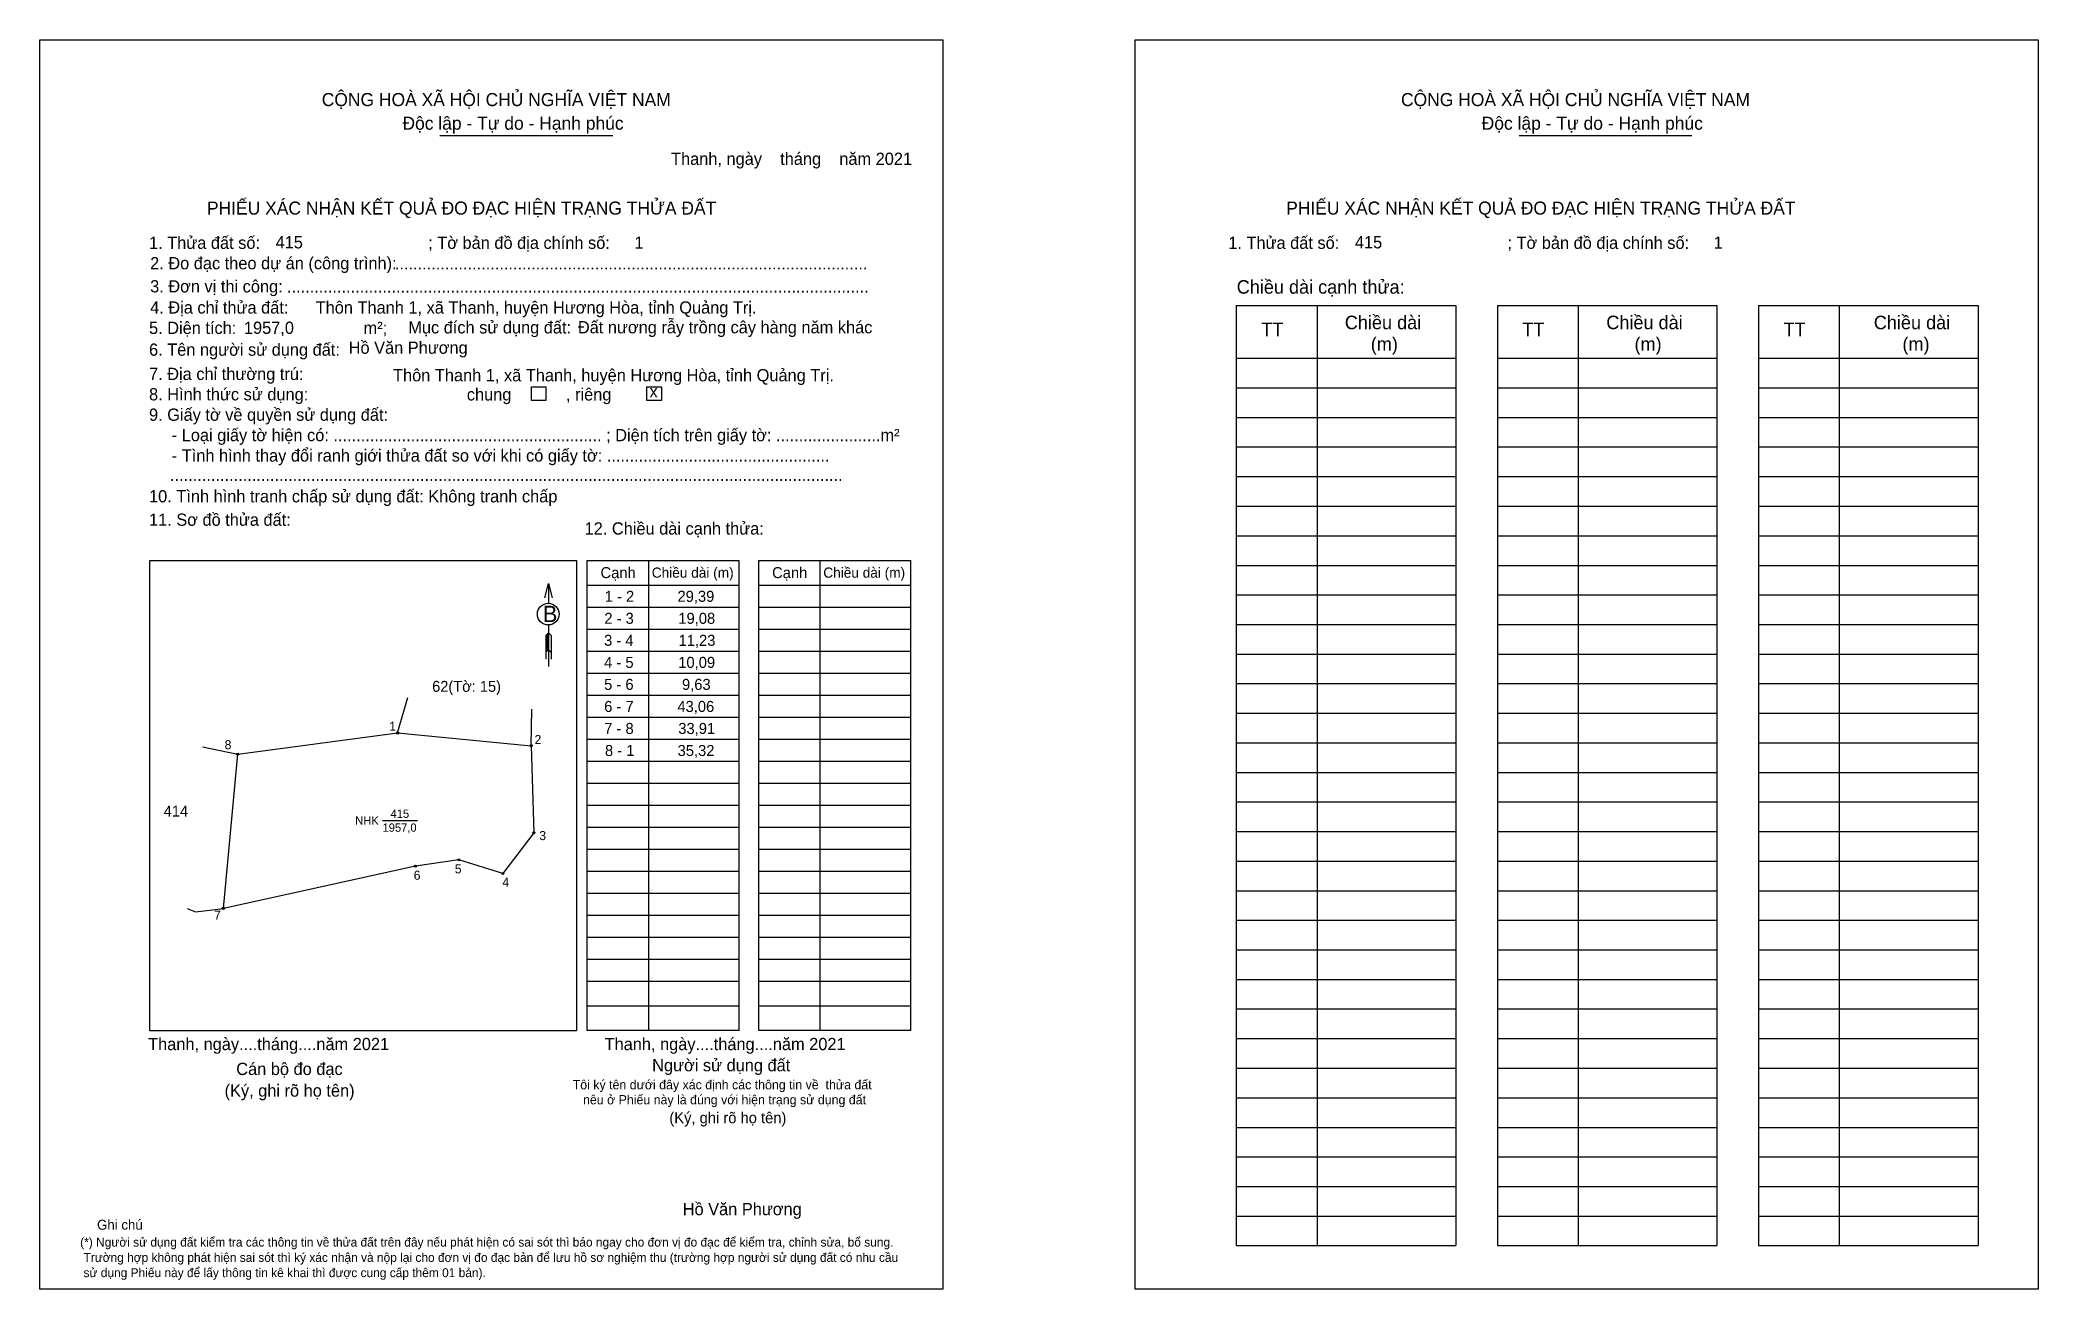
# Model space of a CAD drawing. Extents: x 543935 to 544373, y 1822427 to 1822700.
import ezdxf

# ---------------------------------------------------------------- set-up
doc = ezdxf.new("R2010")
doc.units = 0
for name, color, linetype in [('CanhThua', 7, 'Continuous'), ('kqddKhungInTrang1', 7, 'Continuous'), ('kqddKhungInTrang2', 7, 'Continuous'), ('kqddNoiDung', 7, 'Continuous'), ('kqddTemplate', 7, 'Continuous'), ('MocDinhThua', 7, 'Continuous'), ('NhanDiaChinhThua', 7, 'Continuous'), ('NhanTuCan', 7, 'Continuous'), ('RauThua', 7, 'Continuous'), ('SoHieuDinhThua', 7, 'Continuous')]:
    doc.layers.add(name, color=color, linetype=linetype)

msp = doc.modelspace()

# ---------------------------------------------------------------- linework, layer by layer
at = {"layer": 'CanhThua'}
for p, q in [((543978.78, 1822543.68), (544013.8, 1822548.32)), ((544013.8, 1822548.32), (544043.05, 1822545.54)), ((543975.63, 1822509.91), (543978.78, 1822543.68)), ((544043.05, 1822545.54), (544043.66, 1822526.47)), ((544043.66, 1822526.47), (544036.85, 1822517.54)), ((544017.69, 1822519.14), (543975.63, 1822509.91)), ((544027.21, 1822520.55), (544017.69, 1822519.14)), ((544036.85, 1822517.54), (544027.21, 1822520.55))]:
    msp.add_line(p, q, dxfattribs=at)
at = {"layer": 'kqddKhungInTrang1'}
msp.add_lwpolyline([(543935.44, 1822700.1), (544133.23, 1822700.1), (544133.23, 1822426.54), (543935.44, 1822426.54)], close=True, dxfattribs=at)
at = {"layer": 'kqddKhungInTrang2'}
msp.add_lwpolyline([(544175.42, 1822700.1), (544373.21, 1822700.1), (544373.21, 1822426.54), (544175.42, 1822426.54)], close=True, dxfattribs=at)
at = {"layer": 'kqddTemplate'}
for p, q in [((544023.05, 1822679.17), (544060.93, 1822679.17)), ((544259.5, 1822679.17), (544297.38, 1822679.17)), ((544197.56, 1822641.98), (544245.65, 1822641.98)), ((544197.56, 1822641.98), (544197.56, 1822436.04)), ((544215.26, 1822641.98), (544215.26, 1822436.04)), ((544245.65, 1822641.98), (544245.65, 1822436.04)), ((544254.77, 1822641.98), (544254.77, 1822436.04)), ((544254.77, 1822641.98), (544302.86, 1822641.98)), ((544272.46, 1822641.98), (544272.46, 1822436.04)), ((544302.86, 1822641.98), (544302.86, 1822436.04)), ((544311.97, 1822641.98), (544311.97, 1822436.04)), ((544311.97, 1822641.98), (544360.06, 1822641.98)), ((544329.67, 1822641.98), (544329.67, 1822436.04)), ((544360.06, 1822641.98), (544360.06, 1822436.04)), ((544197.56, 1822630.39), (544245.65, 1822630.39)), ((544254.77, 1822630.39), (544302.86, 1822630.39)), ((544311.97, 1822630.39), (544360.06, 1822630.39)), ((544197.56, 1822623.91), (544245.65, 1822623.91)), ((544254.77, 1822623.91), (544302.86, 1822623.91)), ((544311.97, 1822623.91), (544360.06, 1822623.91)), ((544197.56, 1822617.44), (544245.65, 1822617.44)), ((544254.77, 1822617.44), (544302.86, 1822617.44)), ((544311.97, 1822617.44), (544360.06, 1822617.44)), ((544197.56, 1822610.96), (544245.65, 1822610.96)), ((544254.77, 1822610.96), (544302.86, 1822610.96)), ((544311.97, 1822610.96), (544360.06, 1822610.96)), ((544197.56, 1822604.48), (544245.65, 1822604.48)), ((544254.77, 1822604.48), (544302.86, 1822604.48)), ((544311.97, 1822604.48), (544360.06, 1822604.48)), ((544197.56, 1822598), (544245.65, 1822598)), ((544254.77, 1822598), (544302.86, 1822598)), ((544311.97, 1822598), (544360.06, 1822598)), ((544197.56, 1822591.52), (544245.65, 1822591.52)), ((544254.77, 1822591.52), (544302.86, 1822591.52)), ((544311.97, 1822591.52), (544360.06, 1822591.52)), ((544055.33, 1822586.1), (544088.65, 1822586.1)), ((544055.33, 1822483.16), (544055.33, 1822586.1)), ((544068.74, 1822586.1), (544068.74, 1822483.16)), ((544088.65, 1822483.16), (544088.65, 1822586.1)), ((544092.92, 1822586.1), (544126.24, 1822586.1)), ((544092.92, 1822483.16), (544092.92, 1822586.1)), ((544106.32, 1822586.1), (544106.32, 1822483.16)), ((544126.24, 1822483.16), (544126.24, 1822586.1)), ((544197.56, 1822585.04), (544245.65, 1822585.04)), ((544254.77, 1822585.04), (544302.86, 1822585.04)), ((544311.97, 1822585.04), (544360.06, 1822585.04)), ((544046.85, 1822581.04), (544046.85, 1822576.72)), ((544055.33, 1822580.72), (544088.65, 1822580.72)), ((544092.92, 1822580.72), (544126.24, 1822580.72)), ((544197.56, 1822578.57), (544245.65, 1822578.57)), ((544254.77, 1822578.57), (544302.86, 1822578.57)), ((544311.97, 1822578.56), (544360.06, 1822578.56)), ((544055.33, 1822575.89), (544088.65, 1822575.89)), ((544092.92, 1822575.89), (544126.24, 1822575.89)), ((544046.86, 1822570.23), (544046.31, 1822569.7)), ((544046.86, 1822569.98), (544046.31, 1822569.45)), ((544046.86, 1822569.74), (544046.31, 1822569.21)), ((544046.31, 1822569.7), (544046.31, 1822564.49)), ((544046.87, 1822569.49), (544046.31, 1822568.96)), ((544046.87, 1822569.24), (544046.31, 1822568.71)), ((544046.87, 1822569), (544046.31, 1822568.47)), ((544046.87, 1822568.75), (544046.31, 1822568.22)), ((544046.86, 1822571.98), (544046.88, 1822562.88)), ((544046.86, 1822570.23), (544047.43, 1822569.7)), ((544047.43, 1822569.7), (544047.43, 1822564.49)), ((544055.33, 1822571.07), (544088.65, 1822571.07)), ((544092.92, 1822571.07), (544126.24, 1822571.07)), ((544197.56, 1822572.09), (544245.65, 1822572.09)), ((544254.77, 1822572.09), (544302.86, 1822572.09)), ((544311.97, 1822572.09), (544360.06, 1822572.09)), ((544046.87, 1822568.51), (544046.31, 1822567.97)), ((544046.87, 1822568.26), (544046.31, 1822567.73)), ((544046.87, 1822568.01), (544046.31, 1822567.48)), ((544046.87, 1822567.77), (544046.31, 1822567.23)), ((544046.87, 1822567.52), (544046.31, 1822566.99)), ((544046.87, 1822567.27), (544046.31, 1822566.74)), ((544046.87, 1822567.03), (544046.31, 1822566.49)), ((544046.87, 1822566.78), (544046.31, 1822566.25)), ((544046.87, 1822566.53), (544046.31, 1822566)), ((544046.87, 1822566.53), (544047.43, 1822566)), ((544055.33, 1822566.24), (544088.65, 1822566.24)), ((544092.92, 1822566.24), (544126.24, 1822566.24)), ((544197.56, 1822565.61), (544245.65, 1822565.61)), ((544254.77, 1822565.61), (544302.86, 1822565.61)), ((544311.97, 1822565.61), (544360.06, 1822565.61)), ((544055.33, 1822561.42), (544088.65, 1822561.42)), ((544092.92, 1822561.42), (544126.24, 1822561.42)), ((544055.33, 1822556.59), (544088.65, 1822556.59)), ((544092.92, 1822556.59), (544126.24, 1822556.59)), ((544197.56, 1822559.13), (544245.65, 1822559.13)), ((544254.77, 1822559.13), (544302.86, 1822559.13)), ((544311.97, 1822559.13), (544360.06, 1822559.13)), ((544055.33, 1822551.77), (544088.65, 1822551.77)), ((544092.92, 1822551.77), (544126.24, 1822551.77)), ((544197.56, 1822552.65), (544245.65, 1822552.65)), ((544254.77, 1822552.65), (544302.86, 1822552.65)), ((544311.97, 1822552.65), (544360.06, 1822552.65)), ((544055.33, 1822546.94), (544088.65, 1822546.94)), ((544092.92, 1822546.94), (544126.24, 1822546.94)), ((544197.56, 1822546.17), (544245.65, 1822546.17)), ((544254.77, 1822546.17), (544302.86, 1822546.17)), ((544311.97, 1822546.17), (544360.06, 1822546.17)), ((544055.33, 1822542.12), (544088.65, 1822542.12)), ((544092.92, 1822542.12), (544126.24, 1822542.12)), ((544197.56, 1822539.69), (544245.65, 1822539.69)), ((544254.77, 1822539.69), (544302.86, 1822539.69)), ((544311.97, 1822539.69), (544360.06, 1822539.69)), ((544055.33, 1822537.3), (544088.65, 1822537.3)), ((544092.92, 1822537.3), (544126.24, 1822537.3)), ((544088.65, 1822532.47), (544055.33, 1822532.47)), ((544126.24, 1822532.47), (544092.92, 1822532.47)), ((544197.56, 1822533.22), (544245.65, 1822533.22)), ((544254.77, 1822533.22), (544302.86, 1822533.22)), ((544311.97, 1822533.22), (544360.06, 1822533.22)), ((544088.65, 1822527.65), (544055.33, 1822527.65)), ((544126.24, 1822527.65), (544092.92, 1822527.65)), ((544197.56, 1822526.74), (544245.65, 1822526.74)), ((544254.77, 1822526.74), (544302.86, 1822526.74)), ((544311.97, 1822526.74), (544360.06, 1822526.74)), ((544088.65, 1822522.82), (544055.33, 1822522.82)), ((544126.24, 1822522.82), (544092.92, 1822522.82)), ((544088.65, 1822518), (544055.33, 1822518)), ((544126.24, 1822518), (544092.92, 1822518)), ((544197.56, 1822520.26), (544245.65, 1822520.26)), ((544254.77, 1822520.26), (544302.86, 1822520.26)), ((544311.97, 1822520.26), (544360.06, 1822520.26)), ((544088.65, 1822513.17), (544055.33, 1822513.17)), ((544126.24, 1822513.17), (544092.92, 1822513.17)), ((544197.56, 1822513.78), (544245.65, 1822513.78)), ((544254.77, 1822513.78), (544302.86, 1822513.78)), ((544311.97, 1822513.78), (544360.06, 1822513.78)), ((544088.65, 1822508.35), (544055.33, 1822508.35)), ((544126.24, 1822508.35), (544092.92, 1822508.35)), ((544088.65, 1822503.53), (544055.33, 1822503.53)), ((544126.24, 1822503.53), (544092.92, 1822503.53)), ((544197.56, 1822507.3), (544245.65, 1822507.3)), ((544254.77, 1822507.3), (544302.86, 1822507.3)), ((544311.97, 1822507.3), (544360.06, 1822507.3)), ((544197.56, 1822500.82), (544245.65, 1822500.82)), ((544254.77, 1822500.82), (544302.86, 1822500.82)), ((544311.97, 1822500.82), (544360.06, 1822500.82)), ((544088.65, 1822498.7), (544055.33, 1822498.7)), ((544126.24, 1822498.7), (544092.92, 1822498.7)), ((544197.56, 1822494.35), (544245.65, 1822494.35)), ((544254.77, 1822494.35), (544302.86, 1822494.35)), ((544311.97, 1822494.34), (544360.06, 1822494.34)), ((544088.65, 1822493.88), (544055.33, 1822493.88)), ((544126.24, 1822493.88), (544092.92, 1822493.88)), ((544088.65, 1822488.52), (544055.33, 1822488.52)), ((544126.24, 1822488.52), (544092.92, 1822488.52)), ((544197.56, 1822487.87), (544245.65, 1822487.87)), ((544254.77, 1822487.87), (544302.86, 1822487.87)), ((544311.97, 1822487.87), (544360.06, 1822487.87)), ((544088.65, 1822483.16), (544055.33, 1822483.16)), ((544126.24, 1822483.16), (544092.92, 1822483.16)), ((544197.56, 1822481.39), (544245.65, 1822481.39)), ((544254.77, 1822481.39), (544302.86, 1822481.39)), ((544311.97, 1822481.39), (544360.06, 1822481.39)), ((544197.56, 1822474.91), (544245.65, 1822474.91)), ((544254.77, 1822474.91), (544302.86, 1822474.91)), ((544311.97, 1822474.91), (544360.06, 1822474.91)), ((544197.56, 1822468.43), (544245.65, 1822468.43)), ((544254.77, 1822468.43), (544302.86, 1822468.43)), ((544311.97, 1822468.43), (544360.06, 1822468.43)), ((544197.56, 1822461.95), (544245.65, 1822461.95)), ((544254.77, 1822461.95), (544302.86, 1822461.95)), ((544311.97, 1822461.95), (544360.06, 1822461.95)), ((544197.56, 1822455.47), (544245.65, 1822455.47)), ((544254.77, 1822455.47), (544302.86, 1822455.47)), ((544311.97, 1822455.47), (544360.06, 1822455.47)), ((544197.56, 1822449), (544245.65, 1822449)), ((544254.77, 1822449), (544302.86, 1822449)), ((544311.97, 1822449), (544360.06, 1822449)), ((544197.56, 1822442.52), (544245.65, 1822442.52)), ((544254.77, 1822442.52), (544302.86, 1822442.52)), ((544311.97, 1822442.52), (544360.06, 1822442.52)), ((544197.56, 1822436.04), (544245.65, 1822436.04)), ((544254.77, 1822436.04), (544302.86, 1822436.04)), ((544311.97, 1822436.04), (544360.06, 1822436.04))]:
    msp.add_line(p, q, dxfattribs=at)
for points in [[(544043.1, 1822624.13), (544046.31, 1822624.13), (544046.31, 1822621.13), (544043.1, 1822621.13)], [(544068.41, 1822624.13), (544071.62, 1822624.13), (544071.62, 1822621.13), (544068.41, 1822621.13)], [(543959.51, 1822586.1), (544052.96, 1822586.1), (544052.96, 1822483.06), (543959.51, 1822483.06)]]:
    msp.add_lwpolyline(points, close=True, dxfattribs=at)
msp.add_lwpolyline([(544046.07, 1822577.91), (544046.85, 1822581.04), (544047.63, 1822577.92)], dxfattribs=at)
msp.add_circle((544046.8, 1822574.35), 2.37, dxfattribs=at)
at = {"layer": 'MocDinhThua'}
for centre in [(544013.8, 1822548.32), (543978.78, 1822543.68), (544043.05, 1822545.54), (544043.66, 1822526.47), (544027.21, 1822520.55), (544017.69, 1822519.14), (544036.85, 1822517.54), (543975.63, 1822509.91)]:
    msp.add_circle(centre, 0.239, dxfattribs=at)
at = {"layer": 'NhanDiaChinhThua'}
msp.add_line((544010.5, 1822529.12), (544018.17, 1822529.12), dxfattribs=at)
at = {"layer": 'RauThua'}
for p, q in [((544013.8, 1822548.32), (544016.05, 1822556.12)), ((544043.05, 1822545.54), (544043.19, 1822553.53)), ((543971.02, 1822545.31), (543978.78, 1822543.68)), ((543967.69, 1822509.86), (543969.54, 1822509.13)), ((543969.54, 1822509.13), (543975.63, 1822509.91))]:
    msp.add_line(p, q, dxfattribs=at)

# ---------------------------------------------------------------- texts
at = {"layer": 'kqddNoiDung'}
for s, height, p in [('Thanh, ngày    tháng    năm 2021  ', 2.6802, (544073.71, 1822672.75)), ('415', 2.68, (543987.07, 1822654.46)), ('1', 2.68, (544065.68, 1822654.38)), ('415', 2.68, (544223.53, 1822654.46)), ('1', 2.68, (544302.13, 1822654.38)), ('........................................................................................................', 2.6802, (544013.19, 1822649.84)), ('................................................................................................................................', 2.6802, (543989.56, 1822644.76)), ('Đất nương rẫy trồng cây hàng năm khác', 2.6802, (544053.3, 1822635.85)), ('1957,0', 2.68, (543980.13, 1822635.74)), ('Hồ Văn Phương', 2.6802, (544003.08, 1822631.38)), ('Thôn Thanh 1, xã Thanh, huyện Hương Hòa, tỉnh Quảng Trị.', 2.6802, (544012.8, 1822625.34)), ('x', 2.68, (544069, 1822621.83)), ('1 - 2', 2.412, (544059.18, 1822577.05)), ('29,39', 2.412, (544075.12, 1822577.05)), ('2 - 3', 2.412, (544059.09, 1822572.23)), ('19,08', 2.412, (544075.31, 1822572.23)), ('3 - 4', 2.412, (544059.04, 1822567.41)), ('11,23', 2.412, (544075.36, 1822567.41)), ('4 - 5', 2.412, (544059.05, 1822562.58)), ('10,09', 2.412, (544075.29, 1822562.58)), ('5 - 6', 2.412, (544059.05, 1822557.76)), ('9,63', 2.412, (544076.11, 1822557.76)), ('6 - 7', 2.412, (544059.06, 1822552.93)), ('43,06', 2.412, (544075.1, 1822552.93)), ('7 - 8', 2.412, (544059.07, 1822548.11)), ('33,91', 2.412, (544075.3, 1822548.11)), ('8 - 1', 2.412, (544059.23, 1822543.28)), ('35,32', 2.412, (544075.15, 1822543.28)), ('Thanh, ngày....tháng....năm 2021', 2.6802, (543959.14, 1822478.86)), ('Thanh, ngày....tháng....năm 2021', 2.6802, (544059.15, 1822478.86)), ('Hồ Văn Phương', 2.6802, (544076.27, 1822442.71))]:
    msp.add_text(s, height=height, dxfattribs=at).set_placement(p)
at = {"layer": 'kqddTemplate'}
for s, height, p in [('CỘNG HOÀ XÃ HỘI CHỦ NGHĨA VIỆT NAM', 2.8589, (543997.18, 1822685.62)), ('CỘNG HOÀ XÃ HỘI CHỦ NGHĨA VIỆT NAM', 2.8589, (544233.64, 1822685.62)), ('Độc lập - Tự do - Hạnh phúc', 2.8589, (544014.86, 1822680.45)), ('Độc lập - Tự do - Hạnh phúc', 2.8589, (544251.32, 1822680.45)), ('PHIẾU XÁC NHẬN KẾT QUẢ ĐO ĐẠC HIỆN TRẠNG THỬA ĐẤT', 2.8589, (543972.03, 1822661.86)), ('PHIẾU XÁC NHẬN KẾT QUẢ ĐO ĐẠC HIỆN TRẠNG THỬA ĐẤT', 2.8589, (544208.48, 1822661.86)), ('1. Thửa đất số:                                     ; Tờ bản đồ địa chính số:', 2.6802, (543959.34, 1822654.35)), ('1. Thửa đất số:                                     ; Tờ bản đồ địa chính số:', 2.6802, (544195.8, 1822654.35)), ('2. Đo đạc theo dự án (công trình): ', 2.6802, (543959.58, 1822649.88)), ('3. Đơn vị thi công: ', 2.6802, (543959.58, 1822644.81)), ('Chiều dài cạnh thửa:', 2.9616, (544197.65, 1822644.54)), ('4. Địa chỉ thửa đất:      Thôn Thanh 1, xã Thanh, huyện Hương Hòa, tỉnh Quảng Trị.', 2.6802, (543959.58, 1822640.18)), ('Mục đích sử dụng đất:', 2.6802, (544016.14, 1822635.82)), ('Chiều dài', 2.962, (544221.33, 1822636.76)), ('Chiều dài', 2.962, (544278.62, 1822636.76)), ('Chiều dài', 2.962, (544337.23, 1822636.75)), ('5. Diện tích:                            m²; ', 2.6802, (543959.34, 1822635.71)), ('TT', 2.962, (544203.03, 1822635.23)), ('(m)', 2.962, (544227.02, 1822632.04)), ('TT', 2.962, (544260.23, 1822635.23)), ('(m)', 2.962, (544284.8, 1822632.04)), ('TT', 2.962, (544317.44, 1822635.23)), ('(m)', 2.962, (544343.5, 1822632.04)), ('6. Tên người sử dụng đất:', 2.6802, (543959.34, 1822630.95)), ('7. Địa chỉ thường trú:', 2.6802, (543959.34, 1822625.63)), ('8. Hình thức sử dụng:', 2.6802, (543959.34, 1822621.17)), ('chung            , riêng', 2.6802, (544028.97, 1822621.14)), ('9. Giấy tờ về quyền sử dụng đất:', 2.6802, (543959.34, 1822616.7)), ('     - Loại giấy tờ hiện có: ........................................................... ; Diện tích trên giấy tờ: .......................m²', 2.6802, (543959.34, 1822612.23)), ('     - Tình hình thay đổi ranh giới thửa đất so với khi có giấy tờ: .................................................', 2.6802, (543959.34, 1822607.76)), ('....................................................................................................................................................', 2.6802, (543963.93, 1822603.52)), ('10. Tình hình tranh chấp sử dụng đất: Không tranh chấp', 2.6802, (543959.34, 1822598.83)), ('11. Sơ đồ thửa đất:', 2.6802, (543959.34, 1822593.7)), ('12. Chiều dài cạnh thửa:', 2.6802, (544054.77, 1822591.78)), ('Cạnh', 2.412, (544058.26, 1822582.24)), ('Chiều dài (m)', 2.2335, (544069.49, 1822582.33)), ('Cạnh', 2.412, (544095.85, 1822582.24)), ('Chiều dài (m)', 2.2335, (544107.07, 1822582.33)), ('B', 3.57, (544045.62, 1822572.62)), ('Người sử dụng đất', 2.6802, (544069.57, 1822474.22)), ('Cán bộ đo đạc', 2.6802, (543978.45, 1822473.41)), ('Tôi ký tên dưới đây xác định các thông tin về  thửa đất ', 2.0262, (544052.16, 1822470.28)), ('(Ký, ghi rõ họ tên)', 2.6802, (543975.89, 1822468.67)), ('nêu ở Phiếu này là đúng với hiện trạng sử dụng đất', 2.0262, (544054.42, 1822466.99)), ('(Ký, ghi rõ họ tên)', 2.4122, (544073.34, 1822462.85)), ('Ghi chú', 2.171, (543947.95, 1822439.53)), ('(*) Người sử dụng đất kiểm tra các thông tin về thửa đất trên đây nếu phát hiện có sai sót thì báo ngay cho đơn vị đo đạc để kiểm tra, chỉnh sửa, bổ sung.', 1.95386, (543944.26, 1822435.83)), (' Trường hợp không phát hiện sai sót thì ký xác nhận và nộp lại cho đơn vị đo đạc bản để lưu hồ sơ nghiệm thu (trường hợp người sử dụng đất có nhu cầu', 1.95386, (543944.26, 1822432.48)), (' sử dụng Phiếu này để lấy thông tin kê khai thì được cung cấp thêm 01 bản).', 1.9539, (543944.26, 1822429.14))]:
    msp.add_text(s, height=height, dxfattribs=at).set_placement(p)
at = {"layer": 'NhanDiaChinhThua'}
for s, p in [('NHK', (544004.52, 1822528.21)), ('415', (544012.26, 1822529.73)), ('1957,0', (544010.5, 1822526.69))]:
    msp.add_text(s, height=1.824, dxfattribs=at).set_placement(p)
at = {"layer": 'NhanTuCan'}
for s, p in [('62(Tờ: 15)', (544021.37, 1822557.34)), ('414', (543962.56, 1822530.01))]:
    msp.add_text(s, height=2.392, dxfattribs=at).set_placement(p)
at = {"layer": 'SoHieuDinhThua'}
for s, p in [('1', (544011.98, 1822548.82)), ('2', (544043.81, 1822545.9)), ('8', (543975.91, 1822544.75)), ('3', (544044.85, 1822524.86)), ('6', (544017.33, 1822516.18)), ('5', (544026.34, 1822517.57)), ('4', (544036.75, 1822514.64)), ('7', (543973.59, 1822507.42))]:
    msp.add_text(s, height=1.99, dxfattribs=at).set_placement(p)

doc.saveas('drawing.dxf')
